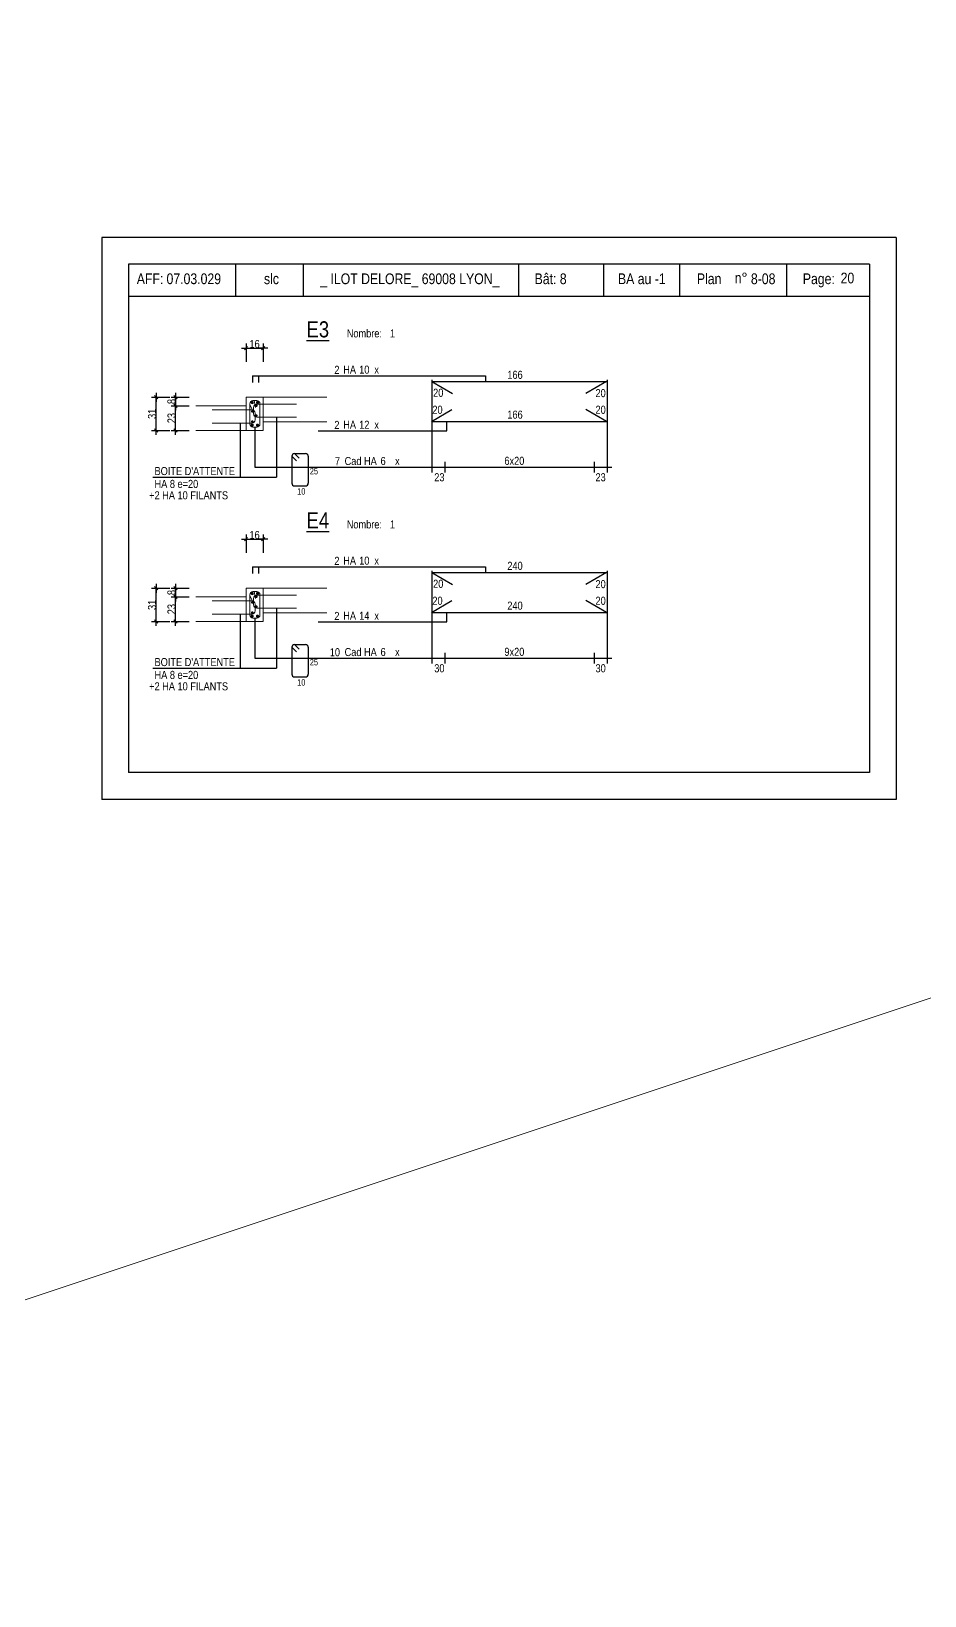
# Model space of a CAD drawing. Header units: metres. Extents: x -9927 to 45032, y -190416 to 12166.
# Drawn here: x 567 to 2237, y -51960 to -49036 of the extents above; entities that cross this region are included whole.
import ezdxf
from ezdxf.enums import TextEntityAlignment as Align

# ---------------------------------------------------------------- set-up
doc = ezdxf.new("R2010")
doc.units = ezdxf.units.M
doc.header["$PDMODE"] = 65
for name, color, linetype in [('01_cote_gen', 4, 'Continuous'), ('01_fenetres', 171, 'Continuous'), ('01_linteaux', 3, 'Continuous'), ('01_sem', 42, 'Continuous'), ('01_texte', 230, 'Continuous'), ('AA_COTES', 2, 'Continuous')]:
    doc.layers.add(name, color=color, linetype=linetype)
doc.styles.add('STYLE2', font='ARIALN.TTF')
doc.dimstyles.new('JB25', dxfattribs={"dimscale": 0.1, "dimtxt": 150, "dimasz": 17, "dimexe": 0.1, "dimexo": 0.1, "dimgap": 0.09, "dimtad": 1, "dimdec": 1, "dimlfac": 0.5, "dimdsep": 46, "dimtxsty": 'STYLE2', "dimblk1": 'BOND_G', "dimblk2": 'BOND_D', "dimsah": 1, "dimcen": 1.5, "dimdle": 0.01, "dimse1": 1, "dimse2": 1, "dimclrd": 4, "dimclre": 2, "dimclrt": 5, "dimadec": 0, "dimazin": 0, "dimtfac": 2.333333, "dimtdec": 1, "dimtix": 1, "dimtmove": 2, "dimatfit": 3, "dimldrblk": 'BOND_G', "dimfxl": 1, "dimtolj": 1, "dimtzin": 0, "dimarcsym": 0})

# ---------------------------------------------------------------- blocks, each defined once
blk = doc.blocks.new('BOND_G')
at = {"layer": 'AA_COTES', "color": 0}
for p, q in [((5, 0), (-5, 0)), ((1.8, 1.8), (-1.8, -1.8)), ((0, -5), (0, 15))]:
    blk.add_line(p, q, dxfattribs=at)
blk = doc.blocks.new('BOND_D')
at = {"layer": 'AA_COTES', "color": 0}
for p, q in [((5, 0), (-5, 0)), ((-1.8, -1.8), (1.8, 1.8)), ((0, 5), (0, -15))]:
    blk.add_line(p, q, dxfattribs=at)
blk = doc.blocks.new('*D521')
at = {"layer": '01_cote_gen', "color": 4, "linetype": 'Continuous', "lineweight": -2, "transparency": 16777216}
blk.add_line((836.9, -49780.3), (836.9, -49737.7), dxfattribs=at)
at = {"layer": 'DEFPOINTS', "color": 0, "linetype": 'Continuous', "lineweight": 0, "transparency": 16777216}
for p in [(836.9, -49736), (937.6, -49736), (937.6, -49782)]:
    blk.add_point(p, dxfattribs=at)
at = {"layer": '01_cote_gen', "color": 4, "linetype": 'Continuous', "lineweight": -2, "transparency": 16777216, "xscale": 1.7, "yscale": 1.7, "zscale": 1.7}
for name, p, rotation in [('BOND_D', (836.9, -49736), 90), ('BOND_G', (836.9, -49782), 270)]:
    blk.add_blockref(name, p, dxfattribs=dict(at, rotation=rotation))
at = {"layer": '01_cote_gen', "color": 5, "linetype": 'Continuous', "lineweight": 0, "transparency": 16777216, "insert": (829.2, -49759), "char_height": 15, "attachment_point": 5, "rotation": 90, "style": 'STYLE2'}
blk.add_mtext('\\A1;23', dxfattribs=at)
blk = doc.blocks.new('*D522')
at = {"layer": '01_cote_gen', "color": 4, "linetype": 'Continuous', "lineweight": -2, "transparency": 16777216}
blk.add_line((836.9, -49734.3), (836.9, -49721.7), dxfattribs=at)
at = {"layer": 'DEFPOINTS', "color": 0, "linetype": 'Continuous', "lineweight": 0, "transparency": 16777216}
for p in [(836.9, -49720), (968.5, -49720), (921.6, -49736)]:
    blk.add_point(p, dxfattribs=at)
at = {"layer": '01_cote_gen', "color": 4, "linetype": 'Continuous', "lineweight": -2, "transparency": 16777216, "xscale": 1.7, "yscale": 1.7, "zscale": 1.7}
for name, p, rotation in [('BOND_D', (836.9, -49720), 90), ('BOND_G', (836.9, -49736), 270)]:
    blk.add_blockref(name, p, dxfattribs=dict(at, rotation=rotation))
at = {"layer": '01_cote_gen', "color": 5, "linetype": 'Continuous', "lineweight": 0, "transparency": 16777216, "insert": (829.2, -49728), "char_height": 15, "attachment_point": 5, "rotation": 90, "style": 'STYLE2'}
blk.add_mtext('\\A1;8', dxfattribs=at)
blk = doc.blocks.new('*D523')
at = {"layer": '01_cote_gen', "color": 4, "linetype": 'Continuous', "lineweight": -2, "transparency": 16777216}
blk.add_line((800.4, -49780.3), (800.4, -49721.7), dxfattribs=at)
at = {"layer": 'DEFPOINTS', "color": 0, "linetype": 'Continuous', "lineweight": 0, "transparency": 16777216}
for p in [(800.4, -49720), (968.5, -49720), (907, -49782)]:
    blk.add_point(p, dxfattribs=at)
at = {"layer": '01_cote_gen', "color": 4, "linetype": 'Continuous', "lineweight": -2, "transparency": 16777216, "xscale": 1.7, "yscale": 1.7, "zscale": 1.7}
for name, p, rotation in [('BOND_D', (800.4, -49720), 90), ('BOND_G', (800.4, -49782), 270)]:
    blk.add_blockref(name, p, dxfattribs=dict(at, rotation=rotation))
at = {"layer": '01_cote_gen', "color": 5, "linetype": 'Continuous', "lineweight": 0, "transparency": 16777216, "insert": (792.8, -49751), "char_height": 15, "attachment_point": 5, "rotation": 90, "style": 'STYLE2'}
blk.add_mtext('\\A1;31', dxfattribs=at)
blk = doc.blocks.new('*D524')
at = {"layer": '01_cote_gen', "color": 4, "linetype": 'Continuous', "lineweight": -2, "transparency": 16777216}
blk.add_line((970.2, -49628.2), (998.8, -49628.2), dxfattribs=at)
at = {"layer": 'DEFPOINTS', "color": 0, "linetype": 'Continuous', "lineweight": 0, "transparency": 16777216}
for p in [(1000.5, -49628.2), (968.5, -49720), (1000.5, -49766)]:
    blk.add_point(p, dxfattribs=at)
at = {"layer": '01_cote_gen', "color": 4, "linetype": 'Continuous', "lineweight": -2, "transparency": 16777216, "xscale": 1.7, "yscale": 1.7, "zscale": 1.7, "rotation": 180}
blk.add_blockref('BOND_G', (968.5, -49628.2), dxfattribs=at)
at = {"layer": '01_cote_gen', "color": 4, "linetype": 'Continuous', "lineweight": -2, "transparency": 16777216, "xscale": 1.7, "yscale": 1.7, "zscale": 1.7}
blk.add_blockref('BOND_D', (1000.5, -49628.2), dxfattribs=at)
at = {"layer": '01_cote_gen', "color": 5, "linetype": 'Continuous', "lineweight": 0, "transparency": 16777216, "insert": (984.5, -49620.6), "char_height": 15, "attachment_point": 5, "style": 'STYLE2'}
blk.add_mtext('\\A1;16', dxfattribs=at)
blk = doc.blocks.new('*D525')
at = {"layer": '01_cote_gen', "color": 4, "linetype": 'Continuous', "lineweight": -2, "transparency": 16777216}
blk.add_line((836.9, -50137.3), (836.9, -50094.7), dxfattribs=at)
at = {"layer": 'DEFPOINTS', "color": 0, "linetype": 'Continuous', "lineweight": 0, "transparency": 16777216}
for p in [(836.9, -50093), (937.6, -50093), (937.6, -50139)]:
    blk.add_point(p, dxfattribs=at)
at = {"layer": '01_cote_gen', "color": 4, "linetype": 'Continuous', "lineweight": -2, "transparency": 16777216, "xscale": 1.7, "yscale": 1.7, "zscale": 1.7}
for name, p, rotation in [('BOND_D', (836.9, -50093), 90), ('BOND_G', (836.9, -50139), 270)]:
    blk.add_blockref(name, p, dxfattribs=dict(at, rotation=rotation))
at = {"layer": '01_cote_gen', "color": 5, "linetype": 'Continuous', "lineweight": 0, "transparency": 16777216, "insert": (829.2, -50116), "char_height": 15, "attachment_point": 5, "rotation": 90, "style": 'STYLE2'}
blk.add_mtext('\\A1;23', dxfattribs=at)
blk = doc.blocks.new('*D526')
at = {"layer": '01_cote_gen', "color": 4, "linetype": 'Continuous', "lineweight": -2, "transparency": 16777216}
blk.add_line((836.9, -50091.3), (836.9, -50078.7), dxfattribs=at)
at = {"layer": 'DEFPOINTS', "color": 0, "linetype": 'Continuous', "lineweight": 0, "transparency": 16777216}
for p in [(836.9, -50077), (968.5, -50077), (921.6, -50093)]:
    blk.add_point(p, dxfattribs=at)
at = {"layer": '01_cote_gen', "color": 4, "linetype": 'Continuous', "lineweight": -2, "transparency": 16777216, "xscale": 1.7, "yscale": 1.7, "zscale": 1.7}
for name, p, rotation in [('BOND_D', (836.9, -50077), 90), ('BOND_G', (836.9, -50093), 270)]:
    blk.add_blockref(name, p, dxfattribs=dict(at, rotation=rotation))
at = {"layer": '01_cote_gen', "color": 5, "linetype": 'Continuous', "lineweight": 0, "transparency": 16777216, "insert": (829.2, -50085), "char_height": 15, "attachment_point": 5, "rotation": 90, "style": 'STYLE2'}
blk.add_mtext('\\A1;8', dxfattribs=at)
blk = doc.blocks.new('*D527')
at = {"layer": '01_cote_gen', "color": 4, "linetype": 'Continuous', "lineweight": -2, "transparency": 16777216}
blk.add_line((800.4, -50137.3), (800.4, -50078.7), dxfattribs=at)
at = {"layer": 'DEFPOINTS', "color": 0, "linetype": 'Continuous', "lineweight": 0, "transparency": 16777216}
for p in [(800.4, -50077), (968.5, -50077), (907, -50139)]:
    blk.add_point(p, dxfattribs=at)
at = {"layer": '01_cote_gen', "color": 4, "linetype": 'Continuous', "lineweight": -2, "transparency": 16777216, "xscale": 1.7, "yscale": 1.7, "zscale": 1.7}
for name, p, rotation in [('BOND_D', (800.4, -50077), 90), ('BOND_G', (800.4, -50139), 270)]:
    blk.add_blockref(name, p, dxfattribs=dict(at, rotation=rotation))
at = {"layer": '01_cote_gen', "color": 5, "linetype": 'Continuous', "lineweight": 0, "transparency": 16777216, "insert": (792.8, -50108), "char_height": 15, "attachment_point": 5, "rotation": 90, "style": 'STYLE2'}
blk.add_mtext('\\A1;31', dxfattribs=at)
blk = doc.blocks.new('*D528')
at = {"layer": '01_cote_gen', "color": 4, "linetype": 'Continuous', "lineweight": -2, "transparency": 16777216}
blk.add_line((970.2, -49985.2), (998.8, -49985.2), dxfattribs=at)
at = {"layer": 'DEFPOINTS', "color": 0, "linetype": 'Continuous', "lineweight": 0, "transparency": 16777216}
for p in [(1000.5, -49985.2), (968.5, -50077), (1000.5, -50123)]:
    blk.add_point(p, dxfattribs=at)
at = {"layer": '01_cote_gen', "color": 4, "linetype": 'Continuous', "lineweight": -2, "transparency": 16777216, "xscale": 1.7, "yscale": 1.7, "zscale": 1.7, "rotation": 180}
blk.add_blockref('BOND_G', (968.5, -49985.2), dxfattribs=at)
at = {"layer": '01_cote_gen', "color": 4, "linetype": 'Continuous', "lineweight": -2, "transparency": 16777216, "xscale": 1.7, "yscale": 1.7, "zscale": 1.7}
blk.add_blockref('BOND_D', (1000.5, -49985.2), dxfattribs=at)
at = {"layer": '01_cote_gen', "color": 5, "linetype": 'Continuous', "lineweight": 0, "transparency": 16777216, "insert": (984.5, -49977.5), "char_height": 15, "attachment_point": 5, "style": 'STYLE2'}
blk.add_mtext('\\A1;16', dxfattribs=at)

msp = doc.modelspace()

# ---------------------------------------------------------------- linework, layer by layer
at = {"layer": '01_cote_gen', "linetype": 'Continuous', "lineweight": 0}
for p, q in [((-1103.41, -51959.75), (19170.78, -45203.94)), ((1237.7, -49608.17), (1237.7, -49608.17)), ((1237.7, -49965.14), (1237.7, -49965.14))]:
    msp.add_line(p, q, dxfattribs=at)
at = {"layer": '01_fenetres', "ltscale": 30}
for p, q in [((748.93, -49471.47), (748.93, -50421.47)), ((748.93, -49471.47), (748.93, -50421.47)), ((748.93, -49471.47), (748.93, -50421.47)), ((2133.93, -49471.47), (748.93, -49471.47)), ((948.93, -49471.47), (948.93, -49531.47)), ((1075.42, -49471.47), (1075.42, -49531.47)), ((1478.2, -49471.47), (1478.2, -49531.47)), ((1636.61, -49471.47), (1636.61, -49531.47)), ((1779.8, -49531.47), (1779.8, -49471.47)), ((1979.8, -49531.47), (1979.8, -49471.47)), ((2133.93, -49471.47), (2133.93, -50421.47)), ((2133.93, -49531.47), (748.93, -49531.47)), ((2133.93, -50421.47), (748.93, -50421.47))]:
    msp.add_line(p, q, dxfattribs=at)
at = {"layer": '01_linteaux', "linetype": 'ByBlock', "lineweight": 18}
for p, q in [((981.52, -49726.05), (988.52, -49726.05)), ((983.91, -49726.05), (986.14, -49739.03)), ((975.52, -49732.05), (975.52, -49770.05)), ((975.52, -49734.21), (982.75, -49747.2)), ((994.52, -49732.05), (994.52, -49770.05)), ((981.52, -49776.05), (988.52, -49776.05)), ((975.52, -50089.01), (975.52, -50127.01)), ((975.52, -50091.18), (982.75, -50104.16)), ((981.52, -50083.01), (988.52, -50083.01)), ((983.91, -50083.01), (986.14, -50096)), ((994.52, -50089.01), (994.52, -50127.01)), ((981.52, -50133.01), (988.52, -50133.01))]:
    msp.add_line(p, q, dxfattribs=at)
at = {"layer": '01_linteaux', "linetype": 'Continuous'}
for p, q in [((1054.23, -49830.26), (1054.23, -49880.79)), ((1054.23, -49830.26), (1062.63, -49838.58)), ((1059.23, -49825.26), (1079.85, -49825.26)), ((1059.23, -49825.26), (1067.63, -49833.58)), ((1084.85, -49830.26), (1084.85, -49880.79)), ((1059.23, -49885.79), (1079.85, -49885.79)), ((1084.85, -49878.76), (1084.85, -49880.79)), ((1054.23, -50187.23), (1054.23, -50237.76)), ((1054.23, -50187.23), (1062.63, -50195.55)), ((1059.23, -50182.23), (1079.85, -50182.23)), ((1059.23, -50182.23), (1067.63, -50190.55)), ((1084.85, -50187.23), (1084.85, -50237.76)), ((1059.23, -50242.76), (1079.85, -50242.76)), ((1084.85, -50235.72), (1084.85, -50237.76))]:
    msp.add_line(p, q, dxfattribs=at)
at = {"layer": '01_linteaux', "linetype": 'ByBlock', "lineweight": 18}
for centre, start, end in [((981.52, -49732.05), 90, 180), ((988.52, -49732.05), 0, 90), ((981.52, -49770.05), 180, 270), ((988.52, -49770.05), 270, 0), ((981.52, -50089.01), 90, 180), ((988.52, -50089.01), 0, 90), ((981.52, -50127.01), 180, 270), ((988.52, -50127.01), 270, 0)]:
    msp.add_arc(centre, 6, start, end, dxfattribs=at)
at = {"layer": '01_linteaux', "linetype": 'Continuous'}
for centre, start, end in [((1059.23, -49830.26), 90, 180), ((1079.85, -49830.26), 0, 90), ((1059.23, -49880.79), 180, 270), ((1079.85, -49880.79), 270, 0), ((1059.23, -50187.23), 90, 180), ((1079.85, -50187.23), 0, 90), ((1059.23, -50237.76), 180, 270), ((1079.85, -50237.76), 270, 0)]:
    msp.add_arc(centre, 5, start, end, dxfattribs=at)
at = {"layer": '01_sem', "color": 2, "lineweight": 0, "ltscale": 7}
for p, q in [((968.52, -49720.05), (1119.87, -49720.05)), ((968.52, -49782.05), (968.52, -49720.05)), ((1000.52, -49782.05), (1000.52, -49720.05)), ((874.61, -49736.05), (968.52, -49736.05)), ((979.5, -49743.76), (905.5, -49743.76)), ((982.62, -49739.03), (982.62, -49751.03)), ((985.5, -49749.76), (985.5, -49762.3)), ((985.5, -49758.23), (985.5, -49760.23)), ((988.62, -49733.03), (1062.62, -49733.03)), ((988.62, -49757.03), (1062.62, -49757.03)), ((874.61, -49782.05), (1000.52, -49782.05)), ((979.5, -49768.3), (905.5, -49768.3)), ((1000.52, -49766.05), (1119.87, -49766.05)), ((968.52, -50077.01), (1119.87, -50077.01)), ((968.52, -50139.01), (968.52, -50077.01)), ((1000.52, -50139.01), (1000.52, -50077.01)), ((874.61, -50093.01), (968.52, -50093.01)), ((979.5, -50100.73), (905.5, -50100.73)), ((982.62, -50096), (982.62, -50108)), ((985.5, -50106.73), (985.5, -50119.27)), ((988.62, -50090), (1062.62, -50090)), ((874.61, -50139.01), (1000.52, -50139.01)), ((979.5, -50125.27), (905.5, -50125.27)), ((985.5, -50115.2), (985.5, -50117.2)), ((988.62, -50114), (1062.62, -50114)), ((1000.52, -50123.01), (1119.87, -50123.01))]:
    msp.add_line(p, q, dxfattribs=at)
at = {"layer": '01_sem', "color": 2, "lineweight": 0, "ltscale": 7, "const_width": 2.5, "flags": 128}
for points in [[(981.61, -49746.59, -1), (979.11, -49746.59, -1)], [(986.5, -49735.86, 1), (989, -49735.86, 1)], [(986.5, -49754.2, -1), (989, -49754.2, -1)], [(981.61, -49765.47, 1), (979.11, -49765.47, 1)], [(981.61, -50103.56, -1), (979.11, -50103.56, -1)], [(986.5, -50092.83, 1), (989, -50092.83, 1)], [(986.5, -50111.17, -1), (989, -50111.17, -1)], [(981.61, -50122.44, 1), (979.11, -50122.44, 1)]]:
    msp.add_lwpolyline(points, format="xyb", close=True, dxfattribs=at)
at = {"layer": '01_sem', "color": 2, "lineweight": 0, "ltscale": 7}
for centre, start, end in [((979.5, -49749.76), 0, 90), ((988.62, -49739.03), 90, 180), ((988.62, -49751.03), 180, 270), ((979.5, -49762.3), 270, 0), ((979.5, -50106.73), 0, 90), ((988.62, -50096), 90, 180), ((988.62, -50108), 180, 270), ((979.5, -50119.27), 270, 0)]:
    msp.add_arc(centre, 6, start, end, dxfattribs=at)
at = {"layer": '01_texte', "ltscale": 30}
for p, q in [((2183.93, -49421.47), (698.93, -49421.47)), ((698.93, -49421.47), (698.93, -50471.47)), ((2183.93, -49421.47), (2183.93, -50471.47)), ((980.74, -49679.72), (1416.38, -49679.72)), ((980.74, -49679.72), (980.74, -49692.55)), ((991.83, -49679.72), (991.83, -49692.55)), ((1316.09, -49687.36), (1316.09, -49860.8)), ((1316.09, -49690.7), (1642.52, -49690.7)), ((1316.09, -49690.7), (1354.53, -49713.22)), ((1416.38, -49679.72), (1416.38, -49690.7)), ((1642.52, -49690.7), (1604.09, -49713.22)), ((1643.59, -49687.36), (1643.59, -49860.8)), ((1025.62, -49757.03), (1025.62, -49869.34)), ((1315.03, -49765.12), (1353.46, -49742.6)), ((1642.52, -49765.12), (1604.09, -49742.6)), ((957.46, -49768.3), (957.46, -49869.34)), ((985.02, -49776.05), (985.02, -49850.51)), ((1103.1, -49782.71), (1343.92, -49782.71)), ((1315.03, -49765.12), (1642.52, -49765.12)), ((1343.92, -49782.71), (1343.92, -49765.12)), ((1340.09, -49840.49), (1340.09, -49860.8)), ((1619.59, -49840.49), (1619.59, -49860.8)), ((985.02, -49850.51), (1652.7, -49850.51)), ((980.74, -50036.69), (1416.38, -50036.69)), ((980.74, -50036.69), (980.74, -50049.52)), ((991.83, -50036.69), (991.83, -50049.52)), ((1316.09, -50044.33), (1316.09, -50217.77)), ((1316.09, -50047.66), (1642.52, -50047.66)), ((1316.09, -50047.66), (1354.53, -50070.18)), ((1416.38, -50036.69), (1416.38, -50047.66)), ((1642.52, -50047.66), (1604.09, -50070.18)), ((1643.59, -50044.33), (1643.59, -50217.77)), ((1315.03, -50122.09), (1353.46, -50099.57)), ((1642.52, -50122.09), (1604.09, -50099.57)), ((957.46, -50125.27), (957.46, -50226.3)), ((985.02, -50133.01), (985.02, -50207.48)), ((1025.62, -50114), (1025.62, -50226.3)), ((1103.1, -50139.68), (1343.92, -50139.68)), ((1315.03, -50122.09), (1642.52, -50122.09)), ((1343.92, -50139.68), (1343.92, -50122.09)), ((1340.09, -50197.45), (1340.09, -50217.77)), ((1619.59, -50197.45), (1619.59, -50217.77)), ((985.02, -50207.48), (1652.7, -50207.48)), ((2183.93, -50471.47), (698.93, -50471.47))]:
    msp.add_line(p, q, dxfattribs=at)
at = {"layer": '01_texte'}
for p, q in [((794.36, -49869.34), (1025.62, -49869.34)), ((794.36, -50226.3), (1025.62, -50226.3))]:
    msp.add_line(p, q, dxfattribs=at)
at = {"layer": '01_texte', "ltscale": 30, "const_width": 3, "flags": 128}
for points in [[(981.59, -49729.97, 1), (978.59, -49729.97, 1)], [(988.44, -49729.97, -1), (991.44, -49729.97, -1)], [(981.59, -49772.12, -1), (978.59, -49772.12, -1)], [(988.44, -49772.12, 1), (991.44, -49772.12, 1)], [(981.59, -50086.94, 1), (978.59, -50086.94, 1)], [(988.44, -50086.94, -1), (991.44, -50086.94, -1)], [(981.59, -50129.09, -1), (978.59, -50129.09, -1)], [(988.44, -50129.09, 1), (991.44, -50129.09, 1)]]:
    msp.add_lwpolyline(points, format="xyb", close=True, dxfattribs=at)

# ---------------------------------------------------------------- texts
at = {"layer": '01_texte', "style": 'STYLE2'}
for s, height, p in [('AFF:', 20, (764.23, -49508.62)), ('07.03.029', 20, (819.89, -49508.62)), ('slc', 20, (1002.06, -49508.62)), ('_ ILOT DELORE_ 69008 LYON_', 20, (1107.3, -49508.62)), ('Bât: 8', 20, (1508.05, -49508.62)), ('BA au -1', 20, (1663.93, -49508.62)), ('Plan', 20, (1811.44, -49508.62)), ('n%%D', 20, (1882.12, -49507.18)), ('8-08', 20, (1912.46, -49508.62)), ('Page:', 20, (2009.51, -49508.62)), ('20', 20, (2080.2, -49507.18)), ('Nombre:', 15, (1156.85, -49608.17)), ('1', 15, (1237.7, -49608.17)), ('HA', 15, (1150.34, -49675.94)), ('10', 15, (1180.08, -49675.94)), ('166', 15, (1457.08, -49685.58)), ('166', 15, (1457.08, -49760.01)), ('HA', 15, (1150.34, -49778.93)), ('12', 15, (1180.08, -49778.93)), ('Cad HA ', 15, (1152.83, -49846.73)), ('6', 15, (1220.04, -49846.63)), ('6x20', 15, (1451.6, -49846.28)), ("BOITE D'ATTENTE", 15, (797.48, -49865.46)), ('HA 8 e=20', 15, (797.48, -49889.47)), ('25', 12, (1087.8, -49864.08)), ('23', 15, (1320.45, -49877.03)), ('23', 15, (1621.91, -49877.03)), ('+2 HA 10 FILANTS  ', 15, (787.4, -49910.82)), ('10', 12, (1064.21, -49902.04)), ('Nombre:', 15, (1156.85, -49965.14)), ('1', 15, (1237.7, -49965.14)), ('HA', 15, (1150.34, -50032.9)), ('10', 15, (1180.08, -50032.9)), ('240', 15, (1457.08, -50042.55)), ('240', 15, (1457.08, -50116.98)), ('HA', 15, (1150.34, -50135.9)), ('14', 15, (1180.08, -50135.9)), ('Cad HA ', 15, (1152.83, -50203.7)), ('6', 15, (1220.04, -50203.6)), ('9x20', 15, (1451.6, -50203.25)), ("BOITE D'ATTENTE", 15, (797.48, -50222.43)), ('25', 12, (1087.8, -50221.04)), ('30', 15, (1320.45, -50234)), ('30', 15, (1621.91, -50234)), ('+2 HA 10 FILANTS  ', 15, (787.4, -50267.78)), ('HA 8 e=20', 15, (797.48, -50246.44)), ('10', 12, (1064.21, -50259.01))]:
    msp.add_text(s, height=height, dxfattribs=at).set_placement(p)
for s, p in [('%%UE3', (1102.77, -49593.1)), ('%%UE4', (1102.77, -49950.07))]:
    msp.add_text(s, height=30, dxfattribs=at).set_placement(p, align=Align.MIDDLE)
for s, p in [('2', (1143.18, -49676.27)), ('2', (1143.18, -49779.27)), ('7', (1144.25, -49847.06)), ('2', (1143.18, -50033.24)), ('2', (1143.18, -50136.23)), ('10', (1144.25, -50204.03))]:
    msp.add_text(s, height=15, dxfattribs=at).set_placement(p, align=Align.RIGHT)
for p in [(1212.75, -49675.94), (1212.75, -49778.93), (1251.5, -49846.63), (1212.75, -50032.9), (1212.75, -50135.9), (1251.5, -50203.6)]:
    msp.add_text('x', height=15, dxfattribs=at).set_placement(p, align=Align.CENTER)
at = {"layer": '01_texte', "ltscale": 30, "style": 'STYLE2'}
for p in [(1318.34, -49719.12), (1621.9, -49719.75), (1316.91, -49750.88), (1621.9, -49750.88), (1318.34, -50076.09), (1621.9, -50076.72), (1316.91, -50107.85), (1621.9, -50107.85)]:
    msp.add_text('20', height=15, dxfattribs=at).set_placement(p)

# ---------------------------------------------------------------- dimensions: what is measured, and where the dimension line sits
at = {"layer": '01_cote_gen', "linetype": 'Continuous', "lineweight": 0}
for base, p1, p2, picture, middle in [((1000.52, -49628.22), (968.52, -49720.05), (1000.52, -49766.05), '*D524', (984.52, -49620.55)), ((1000.52, -49985.19), (968.52, -50077.01), (1000.52, -50123.01), '*D528', (984.52, -49977.52))]:
    dim = msp.add_linear_dim(base=base, p1=p1, p2=p2, dimstyle='JB25', dxfattribs=at)
    dim.commit()
    dim.dimension.update_dxf_attribs({"geometry": picture, "text_midpoint": middle})
for base, p1, p2, picture, middle in [((800.42, -49720.05), (906.95, -49782.05), (968.52, -49720.05), '*D523', (792.76, -49751.05)), ((836.89, -49720.05), (921.56, -49736.05), (968.52, -49720.05), '*D522', (829.22, -49728.05)), ((836.89, -49736.05), (937.56, -49782.05), (937.56, -49736.05), '*D521', (829.22, -49759.05)), ((800.42, -50077.01), (906.95, -50139.01), (968.52, -50077.01), '*D527', (792.76, -50108.01)), ((836.89, -50077.01), (921.56, -50093.01), (968.52, -50077.01), '*D526', (829.22, -50085.01)), ((836.89, -50093.01), (937.56, -50139.01), (937.56, -50093.01), '*D525', (829.22, -50116.01))]:
    dim = msp.add_linear_dim(base=base, p1=p1, p2=p2, angle=90, dimstyle='JB25', dxfattribs=at)
    dim.commit()
    dim.dimension.update_dxf_attribs({"geometry": picture, "text_midpoint": middle})

doc.saveas('drawing.dxf')
